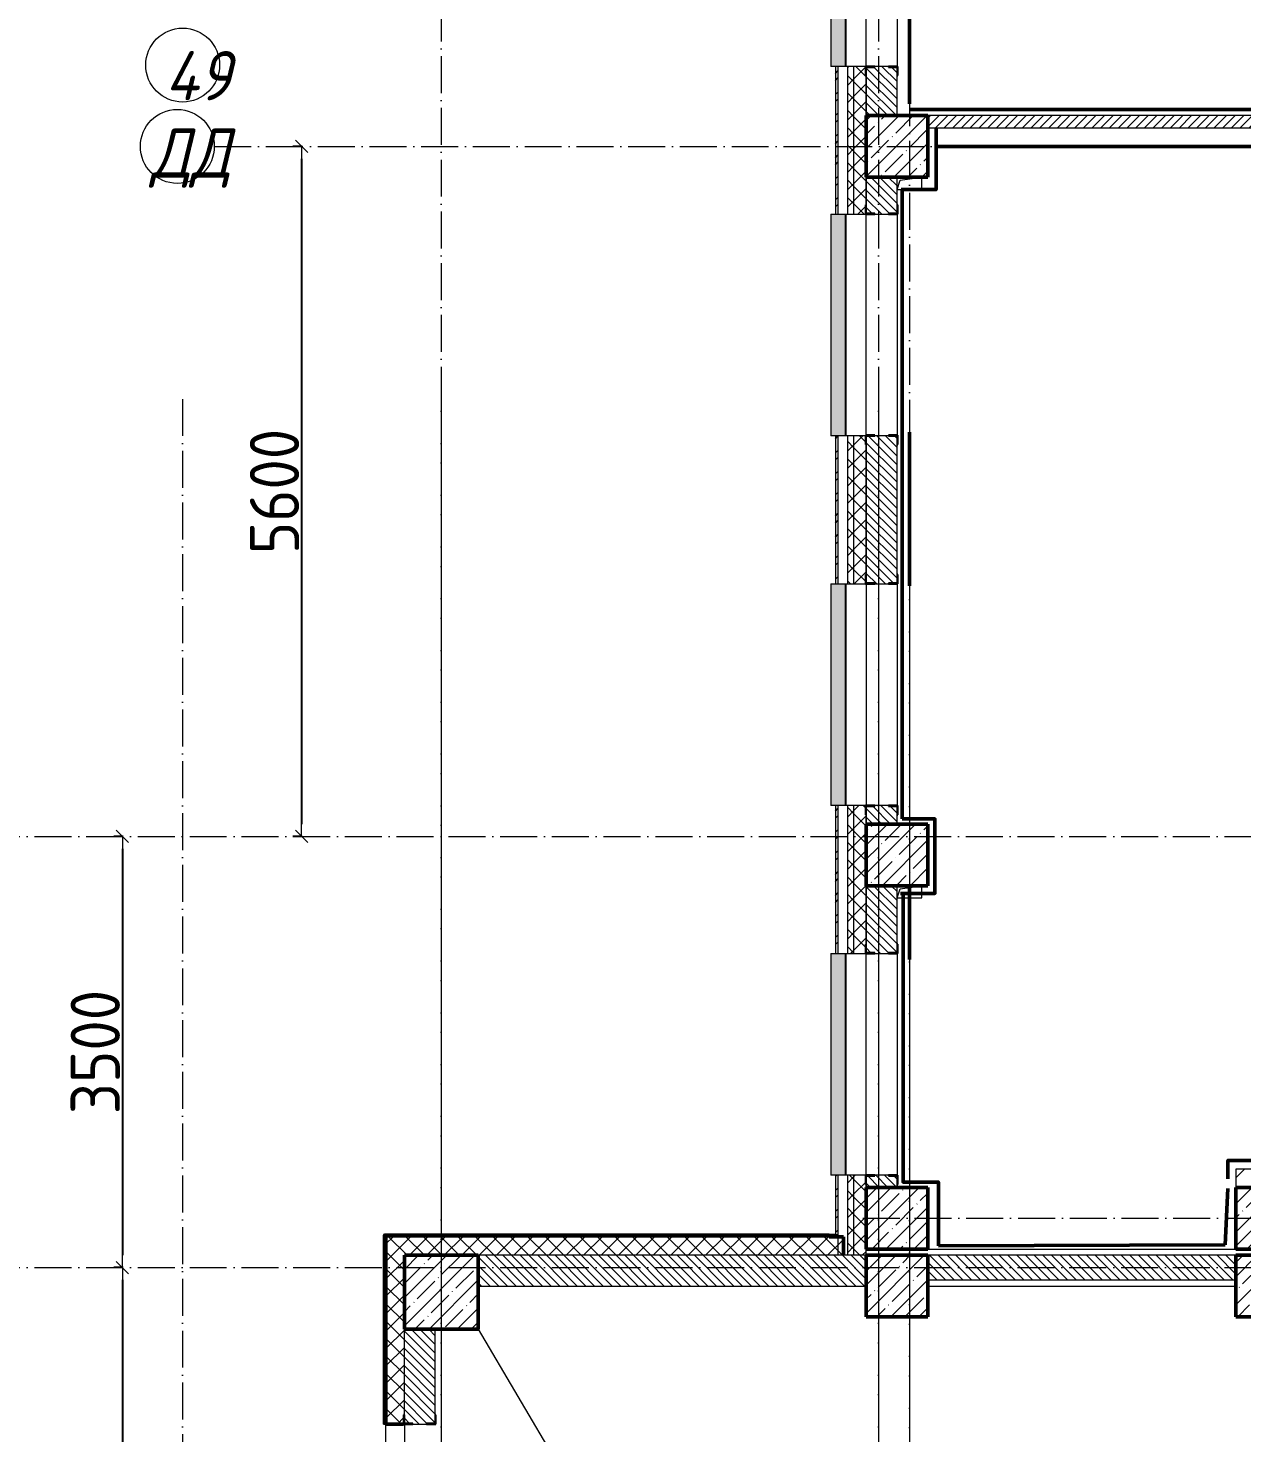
# Model space of a CAD drawing. Header units: millimetres. Extents: x -213536 to 1564669, y -45299 to 942238.
# Drawn here: x 617417 to 627271, y 327771 to 339173 of the extents above; entities that cross this region are included whole.
import ezdxf

# ---------------------------------------------------------------- set-up
doc = ezdxf.new("R2010")
doc.units = ezdxf.units.MM
doc.linetypes.add('50_200_ШТРИХ_1Т_ш5_п1_п1_', pattern=[700, 500, -100, 0, -100])
for name, color, linetype, lineweight in [('8.2)', 3, 'Continuous', 50), ('8.3)', 5, 'Continuous', 50), ('8.4)', 6, 'Continuous', 50), ('A-____-____-DIMS', 7, 'Continuous', 9), ('A-DETL-____-OTLN-4', 7, 'Continuous', 18), ('A-FLOR-____-OTLN', 7, 'Continuous', 9), ('A-GENM-____-MCUT', 7, 'Continuous', 25), ('A-GENM-____-OTLN', 7, 'Continuous', 9), ('A-GENM-____-OTLN-1', 7, 'Continuous', 25), ('A-GLAZ-____-OTLN', 7, 'Continuous', 9), ('A-WALL-____-MCUT', 7, 'Continuous', 13), ('A-WALL-____-MCUT-1', 7, 'Continuous', 9), ('A-WALL-____-MCUT-2', 7, 'Continuous', 50), ('A-WALL-____-MCUT-3', 7, 'Continuous', 9), ('A-WALL-____-OTLN', 7, 'Continuous', 9), ('A-WALL-____-PATT-1', 7, 'Continuous', 9), ('A-WALL-FNSH-MCUT-1', 7, 'Continuous', 9), ('S-COLS-____-MCUT', 7, 'Continuous', 50), ('S-COLS-____-OTLN', 7, 'Continuous', 9), ('S-GRID-____-IDEN', 7, 'Continuous', 9), ('S-GRID-____-OTLN-1', 7, '50_200_ШТРИХ_1Т_ш5_п1_п1_', 9)]:
    doc.layers.add(name, color=color, linetype=linetype, lineweight=lineweight)
doc.layers.add('A-GLAZ-____-OTLN-1', color=7, linetype='Continuous', lineweight=9, true_color=0xc0c0c0)
doc.styles.add('ISOCPEUR_I_9', font='isocpeui.ttf', dxfattribs={"width": 0.9, "height": 250})
doc.styles.add('СПДС', font='isocpeur.ttf', dxfattribs={"width": 0.9})
doc.dimstyles.new('Размера А3', dxfattribs={"dimtxt": 200, "dimasz": 100, "dimexe": 70, "dimexo": 100, "dimgap": 20, "dimtad": 1, "dimdec": 0, "dimrnd": 10, "dimzin": 0, "dimdsep": 46, "dimtxsty": 'СПДС', "dimblk": 'ARROWHEAD_6', "dimcen": 1, "dimclrd": 256, "dimclre": 256, "dimclrt": 256, "dimazin": 0, "dimtfac": 1, "dimtdec": 0, "dimtmove": 2, "dimatfit": 3, "dimfxl": 1, "dimtolj": 1, "dimtzin": 0, "dimarcsym": 0})
pattern_1 = [(45, (-77750, -42681.04), (-114.04925, 114.04925), []), (45, (-77635.95, -42681.04), (-114.04925, 114.04925), [201.613, -40.323, 3.353, -36.97])]
pattern_2 = [(135, (549721.475, 286281.11), (-35.35534, -35.35534), [])]
pattern_3 = [(45, (549721.47, 286281.11), (-70.71068, 70.71068), []), (135, (549721.47, 286281.11), (-70.71068, -70.71068), [])]
pattern_4 = [(45, (-74750, -43231.04), (-114.04925, 114.04925), []), (45, (-74635.95, -43231.04), (-114.04925, 114.04925), [201.613, -40.323, 3.353, -36.97])]
pattern_5 = [(45, (-77750, -43231.04), (-114.04925, 114.04925), []), (45, (-77635.95, -43231.04), (-114.04925, 114.04925), [201.613, -40.323, 3.353, -36.97])]
pattern_6 = [(45, (-74750, -42681.04), (-114.04925, 114.04925), []), (45, (-74635.95, -42681.04), (-114.04925, 114.04925), [201.613, -40.323, 3.353, -36.97])]
pattern_7 = [(45, (549721.47, 286281.11), (-84.85281, 84.85281), [])]

# ---------------------------------------------------------------- blocks, each defined once
blk = doc.blocks.new('BSC_Колонна _Прямоугольная - 500х500-V34-АР1_План отверстий 3 этажа в осях 1-64_Ю-ЯЯ')
at = {"layer": 'S-COLS-____-OTLN'}
h = blk.add_hatch(dxfattribs=at)
h.set_pattern_fill('FP_42', color=256, style=0, pattern_type=2)
h.set_pattern_definition(pattern_1)
h.paths.add_polyline_path([(-250, -250), (250, -250), (250, 250), (-250, 250)], flags=0)
at = {"layer": 'S-COLS-____-MCUT'}
for p, q in [((250, 250), (-250, 250)), ((-250, 250), (-250, -250)), ((250, -250), (250, 250)), ((-250, -250), (250, -250))]:
    blk.add_line(p, q, dxfattribs=at)
blk = doc.blocks.new('BSC_Колонна _Прямоугольная - 500х500-V39-АР1_План отверстий 3 этажа в осях 1-64_Ю-ЯЯ')
at = {"layer": 'S-COLS-____-OTLN'}
h = blk.add_hatch(dxfattribs=at)
h.set_pattern_fill('FP_47', color=256, style=0, pattern_type=2)
h.set_pattern_definition([(315, (-51931.04, 74750), (114.04925, 114.04925), []), (315, (-51931.04, 74635.95), (114.04925, 114.04925), [201.613, -40.323, 3.353, -36.97])])
h.paths.add_polyline_path([(-250, 250), (-250, -250), (250, -250), (250, 250)], flags=0)
at = {"layer": 'S-COLS-____-MCUT'}
for p, q in [((250, 250), (-250, 250)), ((-250, 250), (-250, -250)), ((250, -250), (250, 250)), ((-250, -250), (250, -250))]:
    blk.add_line(p, q, dxfattribs=at)
blk = doc.blocks.new('BSC_Колонна _Прямоугольная - 500х500-V56-АР1_План отверстий 3 этажа в осях 1-64_Ю-ЯЯ')
at = {"layer": 'S-COLS-____-OTLN'}
h = blk.add_hatch(dxfattribs=at)
h.set_pattern_fill('FP_64', color=256, style=0, pattern_type=2)
h.set_pattern_definition(pattern_4)
h.paths.add_polyline_path([(-250, -250), (250, -250), (250, 250), (-250, 250)], flags=0)
at = {"layer": 'S-COLS-____-MCUT'}
for p, q in [((250, 250), (-250, 250)), ((-250, 250), (-250, -250)), ((250, -250), (250, 250)), ((-250, -250), (250, -250))]:
    blk.add_line(p, q, dxfattribs=at)
blk = doc.blocks.new('BSC_Колонна _Прямоугольная - 500х500-V113-АР1_План отверстий 3 этажа в осях 1-64_Ю-ЯЯ')
at = {"layer": 'S-COLS-____-OTLN'}
h = blk.add_hatch(dxfattribs=at)
h.set_pattern_fill('FP_118', color=256, style=0, pattern_type=2)
h.set_pattern_definition([(315, (-46181.04, 74750), (114.04925, 114.04925), []), (315, (-46181.04, 74635.95), (114.04925, 114.04925), [201.613, -40.323, 3.353, -36.97])])
h.paths.add_polyline_path([(-250, 250), (-250, -250), (250, -250), (250, 250)], flags=0)
at = {"layer": 'S-COLS-____-MCUT'}
for p, q in [((250, 250), (-250, 250)), ((-250, 250), (-250, -250)), ((250, -250), (250, 250)), ((-250, -250), (250, -250))]:
    blk.add_line(p, q, dxfattribs=at)
blk = doc.blocks.new('BSC_Колонна _Прямоугольная - 500х500-V118-АР1_План отверстий 3 этажа в осях 1-64_Ю-ЯЯ')
at = {"layer": 'S-COLS-____-OTLN'}
h = blk.add_hatch(dxfattribs=at)
h.set_pattern_fill('FP_123', color=256, style=0, pattern_type=2)
h.set_pattern_definition(pattern_5)
h.paths.add_polyline_path([(-250, -250), (250, -250), (250, 250), (-250, 250)], flags=0)
at = {"layer": 'S-COLS-____-MCUT'}
for p, q in [((250, 250), (-250, 250)), ((-250, 250), (-250, -250)), ((250, -250), (250, 250)), ((-250, -250), (250, -250))]:
    blk.add_line(p, q, dxfattribs=at)
blk = doc.blocks.new('BSC_Колонна _Прямоугольная - 500х500-V119-АР1_План отверстий 3 этажа в осях 1-64_Ю-ЯЯ')
at = {"layer": 'S-COLS-____-OTLN'}
h = blk.add_hatch(dxfattribs=at)
h.set_pattern_fill('FP_124', color=256, style=0, pattern_type=2)
h.set_pattern_definition(pattern_6)
h.paths.add_polyline_path([(-250, -250), (250, -250), (250, 250), (-250, 250), (-250, 12)], flags=0)
at = {"layer": 'S-COLS-____-MCUT'}
for p, q in [((250, 250), (-250, 250)), ((-250, 250), (-250, -250)), ((250, -250), (250, 250)), ((-250, -250), (250, -250))]:
    blk.add_line(p, q, dxfattribs=at)
blk = doc.blocks.new('Фахверк_СКБ_Уголок - 250_2700-27497298-АР1_План отверстий 3 этажа в осях 1-64_Ю-ЯЯ')
at = {"layer": 'A-GENM-____-MCUT'}
for p, q in [((200, 181), (125, 181)), ((125, 181), (125, 106)), ((131, 106), (131, 175)), ((131, 175), (200, 175)), ((200, 175), (200, 181)), ((125, 106), (131, 106)), ((131, -6), (125, -6)), ((125, -6), (125, -81)), ((125, -81), (200, -81)), ((131, -75), (131, -6)), ((200, -75), (131, -75)), ((200, -81), (200, -75))]:
    blk.add_line(p, q, dxfattribs=at)
blk = doc.blocks.new('Фахверк_СКБ_Уголок - 250_2700_1-27501432-АР1_План отверстий 3 этажа в осях 1-64_Ю-ЯЯ')
at = {"layer": 'A-GENM-____-MCUT'}
for p, q in [((200, 181), (125, 181)), ((125, 181), (125, 106)), ((131, 106), (131, 175)), ((131, 175), (200, 175)), ((200, 175), (200, 181)), ((125, 106), (131, 106)), ((131, -6), (125, -6)), ((125, -6), (125, -81)), ((125, -81), (200, -81)), ((131, -75), (131, -6)), ((200, -75), (131, -75)), ((200, -81), (200, -75))]:
    blk.add_line(p, q, dxfattribs=at)
blk = doc.blocks.new('AR_Отверстие прямоугольное _в плите_ - AR_Отверстие прямоугольное _в плите_-V175-АР1_План отверстий 3 этажа в осях 1-64_Ю-ЯЯ')
at = {"layer": 'A-GENM-____-OTLN'}
for p, q in [((-100, -50), (-75, 25)), ((-75, 25), (100, 50)), ((100, -50), (100, 50)), ((-100, -50), (100, -50))]:
    blk.add_line(p, q, dxfattribs=at)
blk = doc.blocks.new('Отлив_СКБ - Отлив витража_120_НВФ-31885689-АР1_План отверстий 3 этажа в осях 1-64_Ю-ЯЯ')
at = {"layer": 'A-GLAZ-____-OTLN-1'}
for points in [[(1800, 2), (1800, 120), (0, 120), (0, 2), (737, 2)], [(1800, 0), (1800, 2), (0, 2), (0, 0), (737, 0)]]:
    blk.add_hatch(color=256, dxfattribs=at).paths.add_polyline_path(points, flags=0)
at = {"layer": 'A-GLAZ-____-OTLN'}
for p, q in [((0, 83), (0, 120)), ((1800, 120), (0, 120)), ((1800, 120), (1800, 83)), ((0, 2), (1800, 2)), ((1800, 0), (0, 0))]:
    blk.add_line(p, q, dxfattribs=at)
blk = doc.blocks.new('Стены 10 - Стены 4-31628020-АР1_План отверстий 3 этажа в осях 1-64_Ю-ЯЯ')
at = {"layer": 'A-WALL-____-MCUT'}
for p, q in [((23850, 9731), (23800, 9731)), ((23800, 9731), (23800, 9711)), ((23800, 9711), (23850, 9711)), ((23850, 9711), (23850, 9731))]:
    blk.add_line(p, q, dxfattribs=at)
blk = doc.blocks.new('Ось сетки - Круг_Ø6_00__ISO-2_5_0_9K_-25732049-АР1_План отверстий 3 этажа в осях 1-64_Ю-ЯЯ')
at = {"layer": 'S-GRID-____-IDEN'}
blk.add_circle((0, 0), 3, dxfattribs=at)
blk = doc.blocks.new('BSC_Колонна _Прямоугольная - 600х600-25984397-АР1_План отверстий 3 этажа в осях 1-64_А-ГГ')
at = {"layer": 'S-COLS-____-OTLN'}
h = blk.add_hatch(dxfattribs=at)
h.set_pattern_fill('FP_47', color=256, style=0, pattern_type=2)
h.set_pattern_definition([(45, (-71050, -42631.04), (-114.04925, 114.04925), []), (45, (-70935.95, -42631.04), (-114.04925, 114.04925), [201.613, -40.323, 3.353, -36.97])])
h.paths.add_polyline_path([(-300, -300), (300, -300), (300, 300), (-300, 300)], flags=0)
at = {"layer": 'S-COLS-____-MCUT'}
for p, q in [((300, 300), (-300, 300)), ((-300, 300), (-300, -300)), ((300, -300), (300, 300)), ((-300, -300), (300, -300))]:
    blk.add_line(p, q, dxfattribs=at)
blk = doc.blocks.new('BSC_Колонна _Прямоугольная - 500х500-V21-АР1_План отверстий 3 этажа в осях 1-64_А-ГГ')
at = {"layer": 'S-COLS-____-OTLN'}
h = blk.add_hatch(dxfattribs=at)
h.set_pattern_fill('FP_58', color=256, style=0, pattern_type=2)
h.set_pattern_definition(pattern_1)
h.paths.add_polyline_path([(-250, -250), (250, -250), (250, 250), (-250, 250)], flags=0)
at = {"layer": 'S-COLS-____-MCUT'}
for p, q in [((250, 250), (-250, 250)), ((-250, 250), (-250, -250)), ((250, -250), (250, 250)), ((-250, -250), (250, -250))]:
    blk.add_line(p, q, dxfattribs=at)
blk = doc.blocks.new('BSC_Колонна _Прямоугольная - 500х500-V87-АР1_План отверстий 3 этажа в осях 1-64_А-ГГ')
at = {"layer": 'S-COLS-____-OTLN'}
h = blk.add_hatch(dxfattribs=at)
h.set_pattern_fill('FP_124', color=256, style=0, pattern_type=2)
h.set_pattern_definition(pattern_4)
h.paths.add_polyline_path([(-250, -250), (250, -250), (250, 250), (-250, 250)], flags=0)
at = {"layer": 'S-COLS-____-MCUT'}
for p, q in [((250, 250), (-250, 250)), ((-250, 250), (-250, -250)), ((250, -250), (250, 250)), ((-250, -250), (250, -250))]:
    blk.add_line(p, q, dxfattribs=at)
blk = doc.blocks.new('BSC_Колонна _Прямоугольная - 500х500-V142-АР1_План отверстий 3 этажа в осях 1-64_А-ГГ')
at = {"layer": 'S-COLS-____-OTLN'}
h = blk.add_hatch(dxfattribs=at)
h.set_pattern_fill('FP_165', color=256, style=0, pattern_type=2)
h.set_pattern_definition(pattern_5)
h.paths.add_polyline_path([(-250, -250), (250, -250), (250, 250), (-250, 250)], flags=0)
at = {"layer": 'S-COLS-____-MCUT'}
for p, q in [((250, 250), (-250, 250)), ((-250, 250), (-250, -250)), ((250, -250), (250, 250)), ((-250, -250), (250, -250))]:
    blk.add_line(p, q, dxfattribs=at)
blk = doc.blocks.new('BSC_Колонна _Прямоугольная - 500х500-V143-АР1_План отверстий 3 этажа в осях 1-64_А-ГГ')
at = {"layer": 'S-COLS-____-OTLN'}
h = blk.add_hatch(dxfattribs=at)
h.set_pattern_fill('FP_166', color=256, style=0, pattern_type=2)
h.set_pattern_definition(pattern_6)
h.paths.add_polyline_path([(-250, -250), (250, -250), (250, 250), (-250, 250)], flags=0)
at = {"layer": 'S-COLS-____-MCUT'}
for p, q in [((250, 250), (-250, 250)), ((-250, 250), (-250, -250)), ((250, -250), (250, 250)), ((-250, -250), (250, -250))]:
    blk.add_line(p, q, dxfattribs=at)
blk = doc.blocks.new('Фахверк_СКБ_Уголок - 250_3380-27498580-АР1_План отверстий 3 этажа в осях 1-64_А-ГГ')
at = {"layer": 'A-GENM-____-MCUT'}
for p, q in [((200, 181), (125, 181)), ((125, 181), (125, 106)), ((131, 106), (131, 175)), ((131, 175), (200, 175)), ((200, 175), (200, 181)), ((125, 106), (131, 106)), ((131, -6), (125, -6)), ((125, -6), (125, -81)), ((125, -81), (200, -81)), ((131, -75), (131, -6)), ((200, -75), (131, -75)), ((200, -81), (200, -75))]:
    blk.add_line(p, q, dxfattribs=at)
blk = doc.blocks.new('Стены 10 - Стены 4-31628020-АР1_План отверстий 3 этажа в осях 1-64_А-ГГ')
at = {"layer": 'A-WALL-____-MCUT-3'}
for p, q in [((23850, 9731), (23800, 9731)), ((23800, 9731), (23800, 9711)), ((23800, 9711), (23850, 9711)), ((23850, 9711), (23850, 9731))]:
    blk.add_line(p, q, dxfattribs=at)
blk = doc.blocks.new('ARROWHEAD_6')
at = {"color": 0, "linetype": 'Continuous'}
for p, q in [((0, 0), (-1, 0)), ((-0.5, -0.5), (0.5, 0.5))]:
    blk.add_line(p, q, dxfattribs=at)
blk = doc.blocks.new('*D5328')
at = {"layer": 'A-____-____-DIMS', "lineweight": -2, "transparency": 16777216}
for p, q in [((619643, 338212), (619567, 338212)), ((619637, 338112), (619637, 332712)), ((619643, 332612), (619567, 332612))]:
    blk.add_line(p, q, dxfattribs=at)
at = {"layer": 'Defpoints', "color": 0, "lineweight": 50, "transparency": 16777216}
for p in [(619743, 338212), (619637, 332612), (619743, 332612)]:
    blk.add_point(p, dxfattribs=at)
at = {"layer": 'A-____-____-DIMS', "lineweight": -2, "transparency": 16777216, "xscale": 100, "yscale": 100, "zscale": 100}
for p, rotation in [((619637, 338212), 90), ((619637, 332612), 270)]:
    blk.add_blockref('ARROWHEAD_6', p, dxfattribs=dict(at, rotation=rotation))
at = {"layer": 'A-____-____-DIMS', "transparency": 16777216, "insert": (619417, 335412), "char_height": 400, "attachment_point": 5, "rotation": 90, "style": 'СПДС'}
blk.add_mtext('\\A1;5600', dxfattribs=at)
blk = doc.blocks.new('*D5329')
at = {"layer": 'A-____-____-DIMS', "lineweight": -2, "transparency": 16777216}
for p, q in [((618188, 332612), (618112, 332612)), ((618182, 332512), (618182, 329212)), ((618188, 329112), (618112, 329112))]:
    blk.add_line(p, q, dxfattribs=at)
at = {"layer": 'Defpoints', "color": 0, "lineweight": 50, "transparency": 16777216}
for p in [(618288, 332612), (618182, 329112), (618288, 329112)]:
    blk.add_point(p, dxfattribs=at)
at = {"layer": 'A-____-____-DIMS', "lineweight": -2, "transparency": 16777216, "xscale": 100, "yscale": 100, "zscale": 100}
for p, rotation in [((618182, 332612), 90), ((618182, 329112), 270)]:
    blk.add_blockref('ARROWHEAD_6', p, dxfattribs=dict(at, rotation=rotation))
at = {"layer": 'A-____-____-DIMS', "transparency": 16777216, "insert": (617962, 330862), "char_height": 400, "attachment_point": 5, "rotation": 90, "style": 'СПДС'}
blk.add_mtext('\\A1;3500', dxfattribs=at)
blk = doc.blocks.new('*D5330')
at = {"layer": 'A-____-____-DIMS', "lineweight": -2, "transparency": 16777216}
for p, q in [((618188, 329112), (618112, 329112)), ((618182, 329012), (618182, 323062)), ((618188, 322962), (618112, 322962))]:
    blk.add_line(p, q, dxfattribs=at)
at = {"layer": 'Defpoints', "color": 0, "lineweight": 50, "transparency": 16777216}
for p in [(618288, 329112), (618182, 322962), (618288, 322962)]:
    blk.add_point(p, dxfattribs=at)
at = {"layer": 'A-____-____-DIMS', "lineweight": -2, "transparency": 16777216, "xscale": 100, "yscale": 100, "zscale": 100}
for p, rotation in [((618182, 329112), 90), ((618182, 322962), 270)]:
    blk.add_blockref('ARROWHEAD_6', p, dxfattribs=dict(at, rotation=rotation))
at = {"layer": 'A-____-____-DIMS', "transparency": 16777216, "insert": (617962, 326037), "char_height": 400, "attachment_point": 5, "rotation": 90, "style": 'СПДС'}
blk.add_mtext('\\A1;6150', dxfattribs=at)

msp = doc.modelspace()

# ---------------------------------------------------------------- hatches: boundary and pattern name
at = {"layer": 'A-WALL-____-PATT-1'}
h = msp.add_hatch(dxfattribs=at)
h.set_pattern_fill('FP_4', color=256, style=0, pattern_type=2)
h.set_pattern_definition(pattern_3)
h.paths.add_polyline_path([(624121.5, 329212.2), (624121.5, 329862.2), (624071.5, 329862.2), (624071.5, 329212.2)], flags=0)
h.paths.add_polyline_path([(624071.5, 331662.2), (624121.5, 331662.2), (624121.5, 332862.2), (624071.5, 332862.2), (624071.5, 332203.2)], flags=0)
h.paths.add_polyline_path([(624071.5, 334662.2), (624121.5, 334662.2), (624121.5, 335862.2), (624071.5, 335862.2), (624071.5, 335432.1)], flags=0)
h.paths.add_polyline_path([(624071.5, 337662.2), (624121.5, 337662.2), (624121.5, 338862.2), (624071.5, 338862.2), (624071.5, 337853.9)], flags=0)
h.paths.add_polyline_path([(624121.5, 340662.2), (624121.5, 341462.2), (624071.5, 341462.2), (624071.5, 340662.2)], flags=0)
h = msp.add_hatch(dxfattribs=at)
h.set_pattern_fill('FP_4', color=256, style=0, pattern_type=2)
h.set_pattern_definition(pattern_3)
h.paths.add_polyline_path([(624121.5, 329212.2), (624221.5, 329212.2), (624221.5, 329787.2), (624215.5, 329787.2), (624215.5, 329862.2), (624121.5, 329862.2), (624121.5, 329262.2)], flags=0)
h.paths.add_polyline_path([(624215.5, 331662.2), (624215.5, 331737.2), (624221.5, 331737.2), (624221.5, 332787.2), (624215.5, 332787.2), (624215.5, 332862.2), (624121.5, 332862.2), (624121.5, 331662.2)], flags=0)
h.paths.add_polyline_path([(624215.5, 334662.2), (624215.5, 334737.2), (624221.5, 334737.2), (624221.5, 335793.2), (624215.5, 335793.2), (624215.5, 335862.2), (624121.5, 335862.2), (624121.5, 334662.2)], flags=0)
h.paths.add_polyline_path([(624215.5, 337662.2), (624215.5, 337737.2), (624221.5, 337737.2), (624221.5, 338787.2), (624215.5, 338787.2), (624215.5, 338862.2), (624121.5, 338862.2), (624121.5, 337662.2)], flags=0)
h.paths.add_polyline_path([(624215.5, 340662.2), (624215.5, 340737.2), (624221.5, 340737.2), (624221.5, 341462.2), (624121.5, 341462.2), (624121.5, 340662.2)], flags=0)
h = msp.add_hatch(dxfattribs=at)
h.set_pattern_fill('FP_6', color=256, style=0, pattern_type=2)
h.set_pattern_definition([(45, (549721.47, 286281.11), (-85.53659, 85.53659), []), (45, (549778.5, 286281.11), (-85.53659, 85.53659), [])])
h.paths.add_polyline_path([(623991.5, 329382.2), (623991.5, 329862.2), (623971.5, 329862.2), (623971.5, 329382.2)], flags=0)
h.paths.add_polyline_path([(623971.5, 331662.2), (623991.5, 331662.2), (623991.5, 332862.2), (623971.5, 332862.2), (623971.5, 332203.2)], flags=0)
h.paths.add_polyline_path([(623991.5, 334662.2), (623991.5, 335862.2), (623971.5, 335862.2), (623971.5, 334662.2)], flags=0)
h.paths.add_polyline_path([(623991.5, 337662.2), (623991.5, 338862.2), (623971.5, 338862.2), (623971.5, 337662.2)], flags=0)
h.paths.add_polyline_path([(623991.5, 340662.2), (623991.5, 341222.2), (623971.5, 341222.2), (623971.5, 340662.2)], flags=0)
h = msp.add_hatch(dxfattribs=at)
h.set_pattern_fill('FP_9', color=256, style=0, pattern_type=2)
h.set_pattern_definition(pattern_2)
h.paths.add_polyline_path([(624471.5, 338462.2), (624471.5, 338856.2), (624402.5, 338856.2), (624402.5, 338862.2), (624290.5, 338862.2), (624290.5, 338856.2), (624221.5, 338856.2), (624221.5, 338462.2)], flags=0)
h.paths.add_polyline_path([(624290.5, 340662.2), (624402.5, 340662.2), (624402.5, 340668.2), (624471.5, 340668.2), (624471.5, 340912.2), (624221.5, 340912.2), (624221.5, 340668.2), (624290.5, 340668.2)], flags=0)
h = msp.add_hatch(dxfattribs=at)
h.set_pattern_fill('FP_8', color=256, style=0, pattern_type=2)
h.set_pattern_definition([(45, (549721.475, 286281.11), (-35.35534, 35.35534), [])])
h.paths.add_polyline_path([(631621.5, 338362.2), (631621.5, 338462.2), (631417.5, 338462.2), (631417.5, 338454.6), (631376, 338454.6), (631376, 338369.8), (631417.5, 338369.8), (631417.5, 338362.2)], flags=0)
h.paths.add_polyline_path([(630175.5, 338362.2), (630175.5, 338369.8), (630217, 338369.8), (630217, 338454.6), (630175.5, 338454.6), (630175.5, 338462.2), (627521.5, 338462.2), (627521.5, 338459.2), (627474.5, 338459.2), (627474.5, 338365.2), (627521.5, 338365.2), (627521.5, 338362.2)], flags=0)
h.paths.add_polyline_path([(627471.5, 338362.2), (627471.5, 338462.2), (624721.5, 338462.2), (624721.5, 338362.2), (625708.4, 338362.2)], flags=0)
h = msp.add_hatch(dxfattribs=at)
h.set_pattern_fill('FP_9', color=256, style=0, pattern_type=2)
h.set_pattern_definition(pattern_2)
h.paths.add_polyline_path([(624290.5, 332712.2), (624471.5, 332712.2), (624471.5, 332856.2), (624402.5, 332856.2), (624402.5, 332862.2), (624290.5, 332862.2), (624290.5, 332856.2), (624221.5, 332856.2), (624221.5, 332712.2)], flags=0)
h.paths.add_polyline_path([(624402.5, 334662.2), (624402.5, 334668.2), (624471.5, 334668.2), (624471.5, 335862.2), (624221.5, 335862.2), (624221.5, 334668.2), (624290.5, 334668.2), (624290.5, 334662.2)], flags=0)
h.paths.add_polyline_path([(624402.5, 337662.2), (624402.5, 337668.2), (624471.5, 337668.2), (624471.5, 337962.2), (624221.5, 337962.2), (624221.5, 337668.2), (624290.5, 337668.2), (624290.5, 337662.2)], flags=0)
h = msp.add_hatch(dxfattribs=at)
h.set_pattern_fill('FP_9', color=256, style=0, pattern_type=2)
h.set_pattern_definition(pattern_2)
h.paths.add_polyline_path([(624290.5, 329762.2), (624471.5, 329762.2), (624471.5, 329856.2), (624402.5, 329856.2), (624402.5, 329862.2), (624290.5, 329862.2), (624290.5, 329856.2), (624221.5, 329856.2), (624221.5, 329762.2)], flags=0)
h.paths.add_polyline_path([(624290.5, 331662.2), (624402.5, 331662.2), (624402.5, 331668.2), (624471.5, 331668.2), (624471.5, 332212.2), (624221.5, 332212.2), (624221.5, 331668.2), (624290.5, 331668.2)], flags=0)
h = msp.add_hatch(dxfattribs=at)
h.set_pattern_fill('FP_7', color=256, style=0, pattern_type=2)
h.set_pattern_definition(pattern_7)
h.paths.add_polyline_path([(627321.5, 329762.2), (627321.5, 329912.2), (627221.5, 329912.2), (627221.5, 329762.2)], flags=0)
h = msp.add_hatch(dxfattribs=at)
h.set_pattern_fill('FP_4', color=256, style=0, pattern_type=2)
h.set_pattern_definition(pattern_7)
h.paths.add_polyline_path([(627321.5, 329762.2), (627321.5, 329912.2), (627221.5, 329912.2), (627221.5, 329762.2)], flags=0)
h = msp.add_hatch(dxfattribs=at)
h.set_pattern_fill('FP_4', color=256, style=0, pattern_type=2)
h.set_pattern_definition(pattern_3)
h.paths.add_polyline_path([(624036.1, 329212.2), (624036.1, 329362.2), (620321.5, 329362.2), (620321.5, 329212.2), (623940.9, 329212.2)], flags=0)
h = msp.add_hatch(dxfattribs=at)
h.set_pattern_fill('FP_1', color=256, style=0, pattern_type=2)
h.set_pattern_definition(pattern_3)
h.paths.add_polyline_path([(624036.1, 329212.2), (624036.1, 329362.2), (620321.5, 329362.2), (620321.5, 329212.2), (623941.3, 329212.2)], flags=0)
h = msp.add_hatch(dxfattribs=at)
h.set_pattern_fill('FP_1', color=256, style=0, pattern_type=2)
h.set_pattern_definition(pattern_3)
h.paths.add_polyline_path([(620321.5, 298612.2), (620471.5, 298612.2), (620471.5, 299907.2), (620465.5, 299907.2), (620465.5, 299982.2), (620321.5, 299982.2)], flags=0)
h.paths.add_polyline_path([(620406.4, 301682.2), (620465.5, 301682.2), (620465.5, 301757.2), (620471.5, 301757.2), (620471.5, 302547.2), (620465.5, 302547.2), (620465.5, 302622.2), (620321.5, 302622.2), (620321.5, 301682.2)], flags=0)
h.paths.add_polyline_path([(620406.4, 304322.2), (620465.5, 304322.2), (620465.5, 304397.2), (620471.5, 304397.2), (620471.5, 305787.2), (620465.5, 305787.2), (620465.5, 305862.2), (620321.5, 305862.2), (620321.5, 304322.2)], flags=0)
h.paths.add_polyline_path([(620406.4, 307562.2), (620465.5, 307562.2), (620465.5, 307637.2), (620471.5, 307637.2), (620471.5, 308427.2), (620465.5, 308427.2), (620465.5, 308502.2), (620321.5, 308502.2), (620321.5, 307562.2)], flags=0)
h.paths.add_polyline_path([(620406.4, 310202.2), (620465.5, 310202.2), (620465.5, 310277.2), (620471.5, 310277.2), (620471.5, 311667.2), (620465.5, 311667.2), (620465.5, 311742.2), (620321.5, 311742.2), (620321.5, 310202.2)], flags=0)
h.paths.add_polyline_path([(620321.5, 313442.2), (620465.5, 313442.2), (620465.5, 313517.2), (620471.5, 313517.2), (620471.5, 314307.2), (620465.5, 314307.2), (620465.5, 314382.2), (620321.5, 314382.2)], flags=0)
h.paths.add_polyline_path([(620321.5, 316082.2), (620465.5, 316082.2), (620465.5, 316157.2), (620471.5, 316157.2), (620471.5, 317547.2), (620465.5, 317547.2), (620465.5, 317622.2), (620321.5, 317622.2)], flags=0)
h.paths.add_polyline_path([(620321.5, 319322.2), (620465.5, 319322.2), (620465.5, 319397.2), (620471.5, 319397.2), (620471.5, 320187.2), (620465.5, 320187.2), (620465.5, 320262.2), (620321.5, 320262.2)], flags=0)
h.paths.add_polyline_path([(620465.5, 321962.2), (620465.5, 322037.2), (620471.5, 322037.2), (620471.5, 323427.2), (620465.5, 323427.2), (620465.5, 323502.2), (620321.5, 323502.2), (620321.5, 321962.2), (620406.4, 321962.2)], flags=0)
h.paths.add_polyline_path([(620465.5, 325202.2), (620465.5, 325277.2), (620471.5, 325277.2), (620471.5, 326067.2), (620465.5, 326067.2), (620465.5, 326142.2), (620321.5, 326142.2), (620321.5, 325202.2), (620406.4, 325202.2)], flags=0)
h.paths.add_polyline_path([(620465.5, 327842.2), (620465.5, 327917.2), (620471.5, 327917.2), (620471.5, 329212.2), (620321.5, 329212.2), (620321.5, 327842.2), (620406.4, 327842.2)], flags=0)
h = msp.add_hatch(dxfattribs=at)
h.set_pattern_fill('FP_9', color=256, style=0, pattern_type=2)
h.set_pattern_definition(pattern_2)
h.paths.add_polyline_path([(624221.5, 328962.2), (624221.5, 329212.2), (621071.5, 329212.2), (621071.5, 328962.2), (623940.9, 328962.2)], flags=0)
h = msp.add_hatch(dxfattribs=at)
h.set_pattern_fill('FP_6', color=256, style=0, pattern_type=2)
h.set_pattern_definition(pattern_2)
h.paths.add_polyline_path([(624221.5, 328962.2), (624221.5, 329212.2), (621071.5, 329212.2), (621071.5, 328962.2), (623941.3, 328962.2)], flags=0)
h = msp.add_hatch(dxfattribs=at)
h.set_pattern_fill('FP_9', color=256, style=0, pattern_type=2)
h.set_pattern_definition(pattern_2)
h.paths.add_polyline_path([(627221.5, 329012.2), (627221.5, 329212.2), (624721.5, 329212.2), (624721.5, 329012.2), (625708.4, 329012.2)], flags=0)
h = msp.add_hatch(dxfattribs=at)
h.set_pattern_fill('FP_6', color=256, style=0, pattern_type=2)
h.set_pattern_definition(pattern_2)
h.paths.add_polyline_path([(627221.5, 329012.2), (627221.5, 329212.2), (624721.5, 329212.2), (624721.5, 329012.2), (625708.8, 329012.2)], flags=0)
h = msp.add_hatch(dxfattribs=at)
h.set_pattern_fill('FP_6', color=256, style=0, pattern_type=2)
h.set_pattern_definition(pattern_2)
h.paths.add_polyline_path([(620540.5, 323262.2), (620721.5, 323262.2), (620721.5, 323496.2), (620652.5, 323496.2), (620652.5, 323502.2), (620540.5, 323502.2), (620540.5, 323496.2), (620471.5, 323496.2), (620471.5, 323262.2)], flags=0)
h.paths.add_polyline_path([(620540.5, 325202.2), (620652.5, 325202.2), (620652.5, 325208.2), (620721.5, 325208.2), (620721.5, 326136.2), (620652.5, 326136.2), (620652.5, 326142.2), (620540.5, 326142.2), (620540.5, 326136.2), (620471.5, 326136.2), (620471.5, 325208.2), (620540.5, 325208.2)], flags=0)
h.paths.add_polyline_path([(620652.5, 327842.2), (620652.5, 327848.2), (620721.5, 327848.2), (620721.5, 328612.2), (620471.5, 328612.2), (620471.5, 327848.2), (620540.5, 327848.2), (620540.5, 327842.2)], flags=0)

# ---------------------------------------------------------------- linework, layer by layer
at = {"layer": '8.2)', "lineweight": 50}
for points in [[(624506.3, 337862.2), (624788.6, 337862.2), (624788.6, 338362.2)], [(624514.4, 332753.8), (624514.4, 337862.2)], [(624500, 332149.9), (624779, 332149.9), (624779, 332753.8), (624514.4, 332753.8)], [(624807.1, 329288.9), (624807.1, 329806.6), (624520.4, 329806.6), (624520.4, 332149.9)], [(627134.8, 329296.4), (627158.4, 329753)]]:
    msp.add_lwpolyline(points, dxfattribs=at)
at = {"layer": '8.3)', "lineweight": 50}
for points in [[(632871.5, 341397), (632871.5, 338943.9), (631539.1, 338943.9), (631539.1, 338512.8), (631341.2, 338512.8), (631104.2, 338512.8), (624571.5, 338512.8)], [(624571.5, 338556.7), (624571.5, 340812.2)], [(624788.6, 338212.2), (632621.5, 338212.2)], [(624571.5, 334646.4), (624571.5, 335893.9)], [(624571.5, 331612.3), (624571.5, 332212.2)], [(632545.9, 329302.7), (628897.9, 329302.7), (628897.9, 329982), (627158.1, 329982), (627158.1, 329833.6)], [(627134.8, 329296.4), (624807.1, 329288.9)]]:
    msp.add_lwpolyline(points, dxfattribs=at)
at = {"layer": '8.4)', "lineweight": 50}
for points in [[(632871.5, 341397), (632871.5, 338943.9), (631539.1, 338943.9), (631539.1, 338512.8), (631341.2, 338512.8), (631104.2, 338512.8), (624571.5, 338512.8)], [(624571.5, 338556.7), (624571.5, 340812.2)], [(624506.3, 337862.2), (624788.6, 337862.2), (624788.6, 338362.2)], [(624788.6, 338212.2), (632621.5, 338212.2)], [(624514.4, 332753.8), (624514.4, 337862.2)], [(624571.5, 334646.4), (624571.5, 335893.9)], [(624500, 332149.9), (624779, 332149.9), (624779, 332753.8), (624514.4, 332753.8)], [(624807.1, 329288.9), (624807.1, 329806.6), (624520.4, 329806.6), (624520.4, 332149.9)], [(624571.5, 331612.3), (624571.5, 332212.2)], [(632545.9, 329302.7), (628897.9, 329302.7), (628897.9, 329982), (627158.1, 329982), (627158.1, 329833.6)], [(627134.8, 329296.4), (627158.4, 329753)], [(627134.8, 329296.4), (624807.1, 329288.9)]]:
    msp.add_lwpolyline(points, dxfattribs=at)
at = {"layer": 'A-DETL-____-OTLN-4'}
msp.add_line((621071.5, 328612.2), (638471.5, 299112.2), dxfattribs=at)
at = {"layer": 'A-FLOR-____-OTLN'}
for p, q in [((624721.5, 329262.2), (627221.5, 329262.2)), ((624721.5, 329262.2), (627221.5, 329262.2)), ((624721.5, 328962.2), (627221.5, 328962.2)), ((624721.5, 328962.2), (627221.5, 328962.2))]:
    msp.add_line(p, q, dxfattribs=at)
at = {"layer": 'A-WALL-____-MCUT'}
for p, q in [((623991.5, 338862.2), (623991.5, 337662.2)), ((624215.5, 338862.2), (623991.5, 338862.2)), ((624402.5, 338862.2), (624290.5, 338862.2)), ((624471.5, 338462.2), (624471.5, 338787.2)), ((624471.5, 337737.2), (624471.5, 337962.2)), ((623991.5, 337662.2), (624215.5, 337662.2)), ((624290.5, 337662.2), (624402.5, 337662.2)), ((623991.5, 335862.2), (623991.5, 334662.2)), ((624215.5, 335862.2), (623991.5, 335862.2)), ((624402.5, 335862.2), (624290.5, 335862.2)), ((624471.5, 334737.2), (624471.5, 335793.2)), ((623991.5, 334662.2), (624215.5, 334662.2)), ((624290.5, 334662.2), (624402.5, 334662.2)), ((623991.5, 332862.2), (623991.5, 331662.2)), ((624215.5, 332862.2), (623991.5, 332862.2)), ((624402.5, 332862.2), (624290.5, 332862.2)), ((624471.5, 332712.2), (624471.5, 332787.2)), ((624471.5, 331737.2), (624471.5, 332212.2)), ((623991.5, 331662.2), (624215.5, 331662.2)), ((624290.5, 331662.2), (624402.5, 331662.2)), ((623991.5, 329862.2), (623991.5, 329212.2)), ((624215.5, 329862.2), (623991.5, 329862.2)), ((624402.5, 329862.2), (624290.5, 329862.2)), ((624471.5, 329762.2), (624471.5, 329787.2)), ((624221.5, 329212.2), (621071.5, 329212.2)), ((624221.5, 329212.2), (624221.5, 329262.2)), ((627221.5, 329212.2), (624721.5, 329212.2)), ((621071.5, 328962.2), (624221.5, 328962.2)), ((624721.5, 329012.2), (627221.5, 329012.2))]:
    msp.add_line(p, q, dxfattribs=at)
at = {"layer": 'A-WALL-____-MCUT-1'}
for p, q in [((624071.5, 337662.2), (624071.5, 338862.2)), ((624121.5, 337662.2), (624121.5, 338862.2)), ((624221.5, 338787.2), (624221.5, 338462.2)), ((624221.5, 338462.2), (624221.5, 338787.2)), ((624221.5, 337737.2), (624221.5, 337962.2)), ((624221.5, 337962.2), (624221.5, 337737.2)), ((624071.5, 334662.2), (624071.5, 335862.2)), ((624121.5, 334662.2), (624121.5, 335862.2)), ((624221.5, 334737.2), (624221.5, 335793.2)), ((624221.5, 335793.2), (624221.5, 334737.2)), ((624071.5, 331662.2), (624071.5, 332862.2)), ((624121.5, 331662.2), (624121.5, 332862.2)), ((624221.5, 332712.2), (624221.5, 332787.2)), ((624221.5, 332787.2), (624221.5, 332712.2)), ((624221.5, 331737.2), (624221.5, 332212.2)), ((624221.5, 332212.2), (624221.5, 331737.2)), ((624071.5, 329212.2), (624071.5, 329862.2)), ((624121.5, 329212.2), (624121.5, 329862.2)), ((624221.5, 329762.2), (624221.5, 329787.2)), ((624221.5, 329787.2), (624221.5, 329762.2)), ((623921.5, 329374.2), (620309.5, 329374.2)), ((623921.5, 329369.2), (620314.5, 329369.2)), ((624036.1, 329362.2), (623921.5, 329362.2)), ((624036.1, 329212.2), (624036.1, 329362.2))]:
    msp.add_line(p, q, dxfattribs=at)
at = {"layer": 'A-WALL-____-MCUT-2'}
for p, q in [((623921.5, 329374.2), (620309.5, 329374.2)), ((620309.5, 329374.2), (620309.5, 327842.2)), ((623921.5, 329369.2), (620314.5, 329369.2)), ((620314.5, 329369.2), (620314.5, 327842.2)), ((620321.5, 329362.2), (620321.5, 327842.2)), ((624036.1, 329362.2), (623921.5, 329362.2)), ((624036.1, 329212.2), (624036.1, 329362.2)), ((620321.5, 327842.2), (620465.5, 327842.2))]:
    msp.add_line(p, q, dxfattribs=at)
at = {"layer": 'A-WALL-____-MCUT-3'}
for p, q in [((624221.5, 329212.2), (621071.5, 329212.2)), ((624221.5, 329212.2), (624221.5, 329262.2)), ((627221.5, 329212.2), (624721.5, 329212.2)), ((621071.5, 328962.2), (624221.5, 328962.2)), ((624721.5, 329012.2), (627221.5, 329012.2)), ((620471.5, 327917.2), (620471.5, 328612.2)), ((620721.5, 327917.2), (620721.5, 328612.2)), ((620540.5, 327842.2), (620652.5, 327842.2))]:
    msp.add_line(p, q, dxfattribs=at)
at = {"layer": 'A-WALL-____-OTLN'}
for p, q in [((624221.5, 338862.2), (624221.5, 340662.2)), ((624471.5, 340662.2), (624471.5, 338862.2)), ((624221.5, 335868.2), (624221.5, 337662.2)), ((624471.5, 337662.2), (624471.5, 335868.2)), ((624221.5, 334662.2), (624221.5, 332862.2)), ((624471.5, 334662.2), (624471.5, 332862.2)), ((624221.5, 329862.2), (624221.5, 331662.2)), ((624471.5, 331662.2), (624471.5, 329862.2)), ((620321.5, 326142.2), (620321.5, 327842.2)), ((620471.5, 327842.2), (620471.5, 326142.2))]:
    msp.add_line(p, q, dxfattribs=at)
at = {"layer": 'A-WALL-FNSH-MCUT-1'}
for p, q in [((623991.5, 338862.2), (623971.5, 338862.2)), ((623971.5, 338862.2), (623971.5, 337662.2)), ((627471.5, 338462.2), (624721.5, 338462.2)), ((624721.5, 338362.2), (627471.5, 338362.2)), ((623971.5, 337662.2), (623991.5, 337662.2)), ((623991.5, 337662.2), (623991.5, 337662.2)), ((623991.5, 335862.2), (623971.5, 335862.2)), ((623971.5, 335862.2), (623971.5, 334662.2)), ((623971.5, 334662.2), (623991.5, 334662.2)), ((623991.5, 334662.2), (623991.5, 334662.2)), ((623991.5, 332862.2), (623971.5, 332862.2)), ((623971.5, 332862.2), (623971.5, 331662.2)), ((623971.5, 331662.2), (623991.5, 331662.2)), ((627221.5, 329912.2), (627221.5, 329762.2)), ((628121.5, 329912.2), (627221.5, 329912.2)), ((627221.5, 329912.2), (627221.5, 329762.2)), ((628121.5, 329912.2), (627221.5, 329912.2)), ((623991.5, 329862.2), (623971.5, 329862.2)), ((623971.5, 329862.2), (623971.5, 329382.2)), ((623921.5, 329382.2), (620301.5, 329382.2)), ((623921.5, 329382.2), (620301.5, 329382.2)), ((620301.5, 329382.2), (620301.5, 327842.2)), ((620321.5, 329362.2), (623921.5, 329362.2)), ((620321.5, 329362.2), (623921.5, 329362.2)), ((620321.5, 327842.2), (620321.5, 329362.2)), ((623921.5, 329362.2), (623921.5, 329382.2)), ((623921.5, 329362.2), (623921.5, 329382.2)), ((623971.5, 329382.2), (623991.5, 329382.2)), ((623971.5, 329382.2), (623991.5, 329382.2)), ((620301.5, 327842.2), (620321.5, 327842.2))]:
    msp.add_line(p, q, dxfattribs=at)
at = {"layer": 'S-GRID-____-OTLN-1', "color": 251, "ltscale": 0.6, "true_color": 0x636466}
for p, q in [((620771.5, 377174), (620771.5, 326262.2)), ((624321.5, 377174), (624321.5, 326552.3)), ((624571.5, 376905.8), (624571.5, 326262.2)), ((618928, 338212.2), (653795.9, 338212.2)), ((618671.5, 336162.1), (618671.5, 281798.5)), ((620771.5, 336162.1), (620771.5, 281971.1)), ((624321.5, 336162.1), (624321.5, 297612.2)), ((624571.5, 335893.9), (624571.5, 297612.2)), ((617048.2, 332612.2), (640040.3, 332612.2)), ((624193.8, 329512.2), (653656, 329512.2)), ((624193.8, 329512.2), (653656, 329512.2)), ((617048.2, 329112.2), (653795.9, 329112.2))]:
    msp.add_line(p, q, dxfattribs=at)

# ---------------------------------------------------------------- block references
at = {"layer": 'A-GENM-____-OTLN'}
for p in [(624571.5, 337912.2), (624571.5, 332162.2)]:
    msp.add_blockref('AR_Отверстие прямоугольное _в плите_ - AR_Отверстие прямоугольное _в плите_-V175-АР1_План отверстий 3 этажа в осях 1-64_Ю-ЯЯ', p, dxfattribs=at)
at = {"layer": 'A-GENM-____-OTLN-1'}
for name, p, rotation in [('Фахверк_СКБ_Уголок - 250_2700-27497298-АР1_План отверстий 3 этажа в осях 1-64_Ю-ЯЯ', (624296.5, 338987.2), 269.9999999999999), ('Фахверк_СКБ_Уголок - 250_2700-27497298-АР1_План отверстий 3 этажа в осях 1-64_Ю-ЯЯ', (624396.5, 337537.2), 89.99999999999991), ('Фахверк_СКБ_Уголок - 250_2700-27497298-АР1_План отверстий 3 этажа в осях 1-64_Ю-ЯЯ', (624296.5, 335993.2), 269.9999999999999), ('Фахверк_СКБ_Уголок - 250_2700-27497298-АР1_План отверстий 3 этажа в осях 1-64_Ю-ЯЯ', (624396.5, 334537.2), 89.99999999999991), ('Фахверк_СКБ_Уголок - 250_2700_1-27501432-АР1_План отверстий 3 этажа в осях 1-64_Ю-ЯЯ', (624296.5, 332987.2), 269.9999999999999), ('Фахверк_СКБ_Уголок - 250_2700-27497298-АР1_План отверстий 3 этажа в осях 1-64_Ю-ЯЯ', (624396.5, 331537.2), 89.99999999999991), ('Фахверк_СКБ_Уголок - 250_2700_1-27501432-АР1_План отверстий 3 этажа в осях 1-64_Ю-ЯЯ', (624296.5, 329987.2), 269.9999999999999), ('Фахверк_СКБ_Уголок - 250_3380-27498580-АР1_План отверстий 3 этажа в осях 1-64_А-ГГ', (620646.5, 327717.2), 89.99999999999991)]:
    msp.add_blockref(name, p, dxfattribs=dict(at, rotation=rotation))
at = {"layer": 'A-GLAZ-____-OTLN', "rotation": 90}
for p in [(624054.5, 338862.2), (624054.5, 335862.2), (624054.5, 332862.2), (624054.5, 329862.2)]:
    msp.add_blockref('Отлив_СКБ - Отлив витража_120_НВФ-31885689-АР1_План отверстий 3 этажа в осях 1-64_Ю-ЯЯ', p, dxfattribs=at)
at = {"layer": 'A-WALL-____-OTLN'}
for name in ['Стены 10 - Стены 4-31628020-АР1_План отверстий 3 этажа в осях 1-64_Ю-ЯЯ', 'Стены 10 - Стены 4-31628020-АР1_План отверстий 3 этажа в осях 1-64_А-ГГ']:
    msp.add_blockref(name, (600121.5, 319651.1), dxfattribs=at)
at = {"layer": 'S-COLS-____-OTLN', "rotation": 89.9999999999999}
for name, p in [('BSC_Колонна _Прямоугольная - 500х500-V39-АР1_План отверстий 3 этажа в осях 1-64_Ю-ЯЯ', (624471.5, 338212.2)), ('BSC_Колонна _Прямоугольная - 500х500-V113-АР1_План отверстий 3 этажа в осях 1-64_Ю-ЯЯ', (624471.5, 332462.2))]:
    msp.add_blockref(name, p, dxfattribs=at)
at = {"layer": 'S-COLS-____-OTLN'}
for name, p in [('BSC_Колонна _Прямоугольная - 500х500-V56-АР1_План отверстий 3 этажа в осях 1-64_Ю-ЯЯ', (624471.5, 329512.2)), ('BSC_Колонна _Прямоугольная - 500х500-V87-АР1_План отверстий 3 этажа в осях 1-64_А-ГГ', (624471.5, 329512.2)), ('BSC_Колонна _Прямоугольная - 500х500-V118-АР1_План отверстий 3 этажа в осях 1-64_Ю-ЯЯ', (627471.5, 329512.2)), ('BSC_Колонна _Прямоугольная - 500х500-V142-АР1_План отверстий 3 этажа в осях 1-64_А-ГГ', (627471.5, 329512.2)), ('BSC_Колонна _Прямоугольная - 600х600-25984397-АР1_План отверстий 3 этажа в осях 1-64_А-ГГ', (620771.5, 328912.2)), ('BSC_Колонна _Прямоугольная - 500х500-V119-АР1_План отверстий 3 этажа в осях 1-64_Ю-ЯЯ', (624471.5, 328962.2)), ('BSC_Колонна _Прямоугольная - 500х500-V143-АР1_План отверстий 3 этажа в осях 1-64_А-ГГ', (624471.5, 328962.2)), ('BSC_Колонна _Прямоугольная - 500х500-V34-АР1_План отверстий 3 этажа в осях 1-64_Ю-ЯЯ', (627471.5, 328962.2)), ('BSC_Колонна _Прямоугольная - 500х500-V21-АР1_План отверстий 3 этажа в осях 1-64_А-ГГ', (627471.5, 328962.2))]:
    msp.add_blockref(name, p, dxfattribs=at)
at = {"layer": 'S-GRID-____-IDEN', "xscale": 99.99999999999993, "yscale": 99.99999999999993, "zscale": 99.99999999999993}
for p, rotation in [((618671.5, 338872.7), 180), ((618628, 338212.2), 269.9999999999995)]:
    msp.add_blockref('Ось сетки - Круг_Ø6_00__ISO-2_5_0_9K_-25732049-АР1_План отверстий 3 этажа в осях 1-64_Ю-ЯЯ', p, dxfattribs=dict(at, rotation=rotation))

# ---------------------------------------------------------------- texts
at = {"layer": 'S-GRID-____-IDEN', "char_height": 400, "attachment_point": 1, "style": 'ISOCPEUR_I_9'}
for s, insert, width in [('49', (618528.1, 338986.6), 425.696), ('ДД', (618413.9, 338358.8), 505.063)]:
    msp.add_mtext(s, dxfattribs=dict(at, insert=insert, width=width))

# ---------------------------------------------------------------- dimensions: what is measured, and where the dimension line sits
at = {"layer": 'A-____-____-DIMS'}
for base, p1, p2, picture, middle in [((619636.8, 332612.2), (619742.9, 338212.2), (619742.9, 332612.2), '*D5328', (619416.8, 335412.2)), ((618181.8, 329112.2), (618287.9, 332612.2), (618287.9, 329112.2), '*D5329', (617961.8, 330862.2)), ((618181.8, 322962.2), (618287.9, 329112.2), (618287.9, 322962.2), '*D5330', (617961.8, 326037.2))]:
    dim = msp.add_linear_dim(base=base, p1=p1, p2=p2, angle=90, dimstyle='Размера А3', override={"dimtxt": 400}, dxfattribs=at)
    dim.commit()
    dim.dimension.update_dxf_attribs({"geometry": picture, "text_midpoint": middle})

doc.saveas('drawing.dxf')
